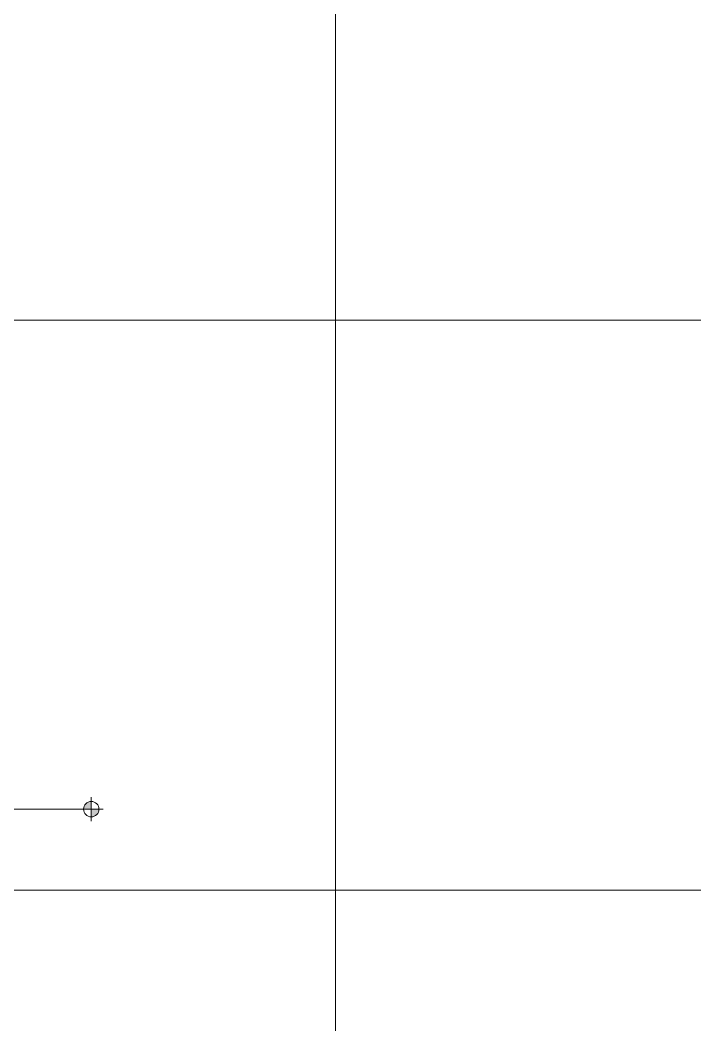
# Model space of a CAD drawing. Header units: millimetres. Extents: x -14320 to 437400, y -59080 to 73710.
# Drawn here: x 94948 to 99766, y 7173 to 14346 of the extents above; entities that cross this region are included whole.
import ezdxf

# ---------------------------------------------------------------- set-up
doc = ezdxf.new("R2010")
doc.units = ezdxf.units.MM
doc.header["$LTSCALE"] = 10
doc.header["$MEASUREMENT"] = 0
doc.linetypes.add('PHANTOM2', pattern=[1.25, 0.625, -0.125, 0.125, -0.125, 0.125, -0.125])
doc.layers.add('S-Anno-Symb', color=143, linetype='PHANTOM2', lineweight=13)
doc.layers.add('S-DETL-GRID', color=62, linetype='Continuous', lineweight=9, plot=False)

# ---------------------------------------------------------------- blocks, each defined once
blk = doc.blocks.new('Elev_Pnt')
at = {"layer": 'S-Anno-Symb'}
h = blk.add_hatch(color=1, dxfattribs=at)
h.paths.add_polyline_path([(0, 110, 0.414214), (-110, 0), (0, 0)])
h.paths.add_polyline_path([(110, 0), (0, 0), (0, -110, 0.414214)])
at = {"layer": 'S-Anno-Symb', "color": 1, "linetype": 'Continuous'}
for p, q in [((0, -170), (0, 170)), ((-170, 0), (170, 0))]:
    blk.add_line(p, q, dxfattribs=at)
blk.add_circle((0, 0), 110, dxfattribs=at)

msp = doc.modelspace()

# ---------------------------------------------------------------- linework, layer by layer
at = {"layer": 'S-Anno-Symb', "color": 1, "linetype": 'Continuous'}
msp.add_line((94021.2, 8713.3, 0), (95456, 8713.3, 0), dxfattribs=at)
at = {"layer": 'S-DETL-GRID'}
for p, q in [((97200, 20340), (97200, 0)), ((102060, 12204), (72900, 12204)), ((102060, 8136), (72900, 8136))]:
    msp.add_line(p, q, dxfattribs=at)

# ---------------------------------------------------------------- block references
at = {"layer": 'S-Anno-Symb', "linetype": 'Continuous', "xscale": 0.4999999999805975, "yscale": 0.4999999999805975, "zscale": 0.4999999999805975}
msp.add_blockref('Elev_Pnt', (95456, 8713.3, 0), dxfattribs=at)

doc.saveas('drawing.dxf')
